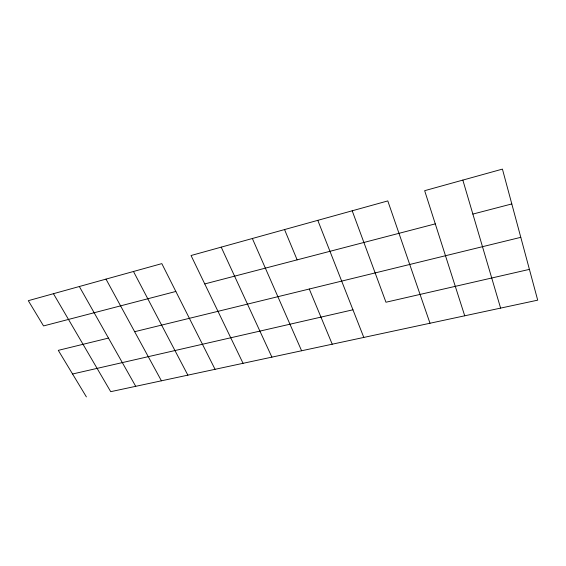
<?xml version="1.0" encoding="UTF-8"?>
<svg xmlns="http://www.w3.org/2000/svg" width="566" height="566" viewBox="0 0 566 566"><rect width="100%" height="100%" fill="white"/><g stroke="black" fill="none" stroke-linecap="round" stroke-linejoin="round"><path stroke-width="0.85" d="M175.842 291.462L43.547 325.931L28.3 300.68L161.819 263.622L215.066 369.315M204.758 283.927L435.282 223.874M472.865 214.082L511.805 203.937M108.474 338.093L58.291 350.354L86.386 396.893M134.651 331.697L520.791 237.331M72.568 373.999L352.943 309.793M529.415 269.374L385.962 302.23L352.201 210.793M53.445 293.697L110.717 391.679L537.7 300.157L502.431 169.107L424.656 190.685L464.728 315.8M79.332 286.516L135.72 386.323M105.998 279.116L161.423 380.812M133.484 271.489L187.862 375.145M243.062 363.308L191.046 255.514L387.795 200.916L430.004 323.243M221.214 247.144L271.899 357.132M252.358 238.498L301.607 350.764M284.542 229.57L297.143 259.858M309.277 289.021L332.228 344.199M317.802 220.337L363.804 337.428M462.839 180.087L500.606 308.102"/></g></svg>
